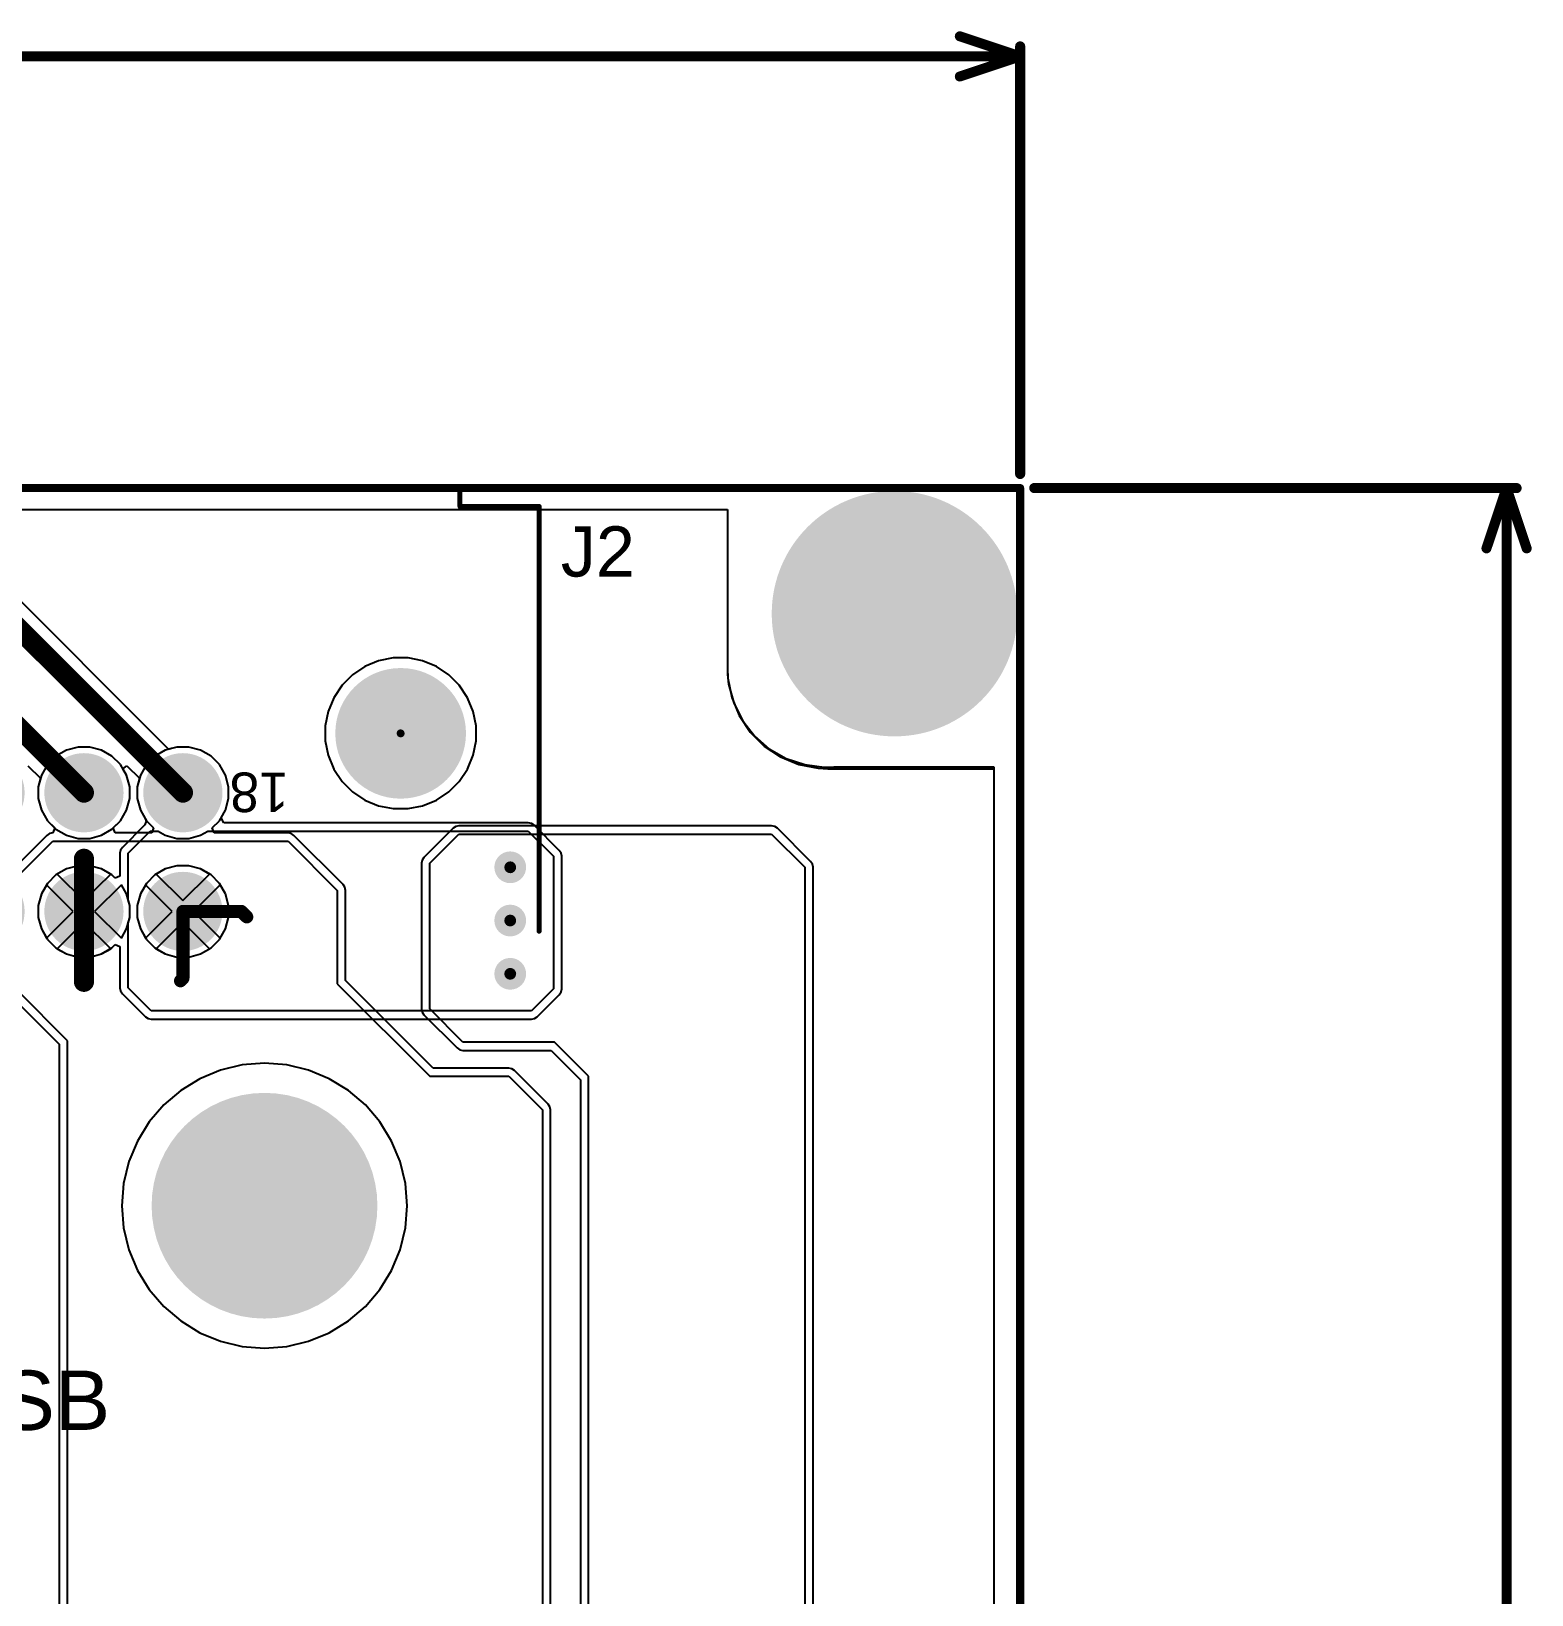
# Model space of a CAD drawing. Header units: millimetres. Extents: x 0 to 6.84, y 0 to 5.18.
# Drawn here: x 5.316 to 6.808, y 3.623 to 5.179 of the extents above; entities that cross this region are included whole.
import ezdxf

# ---------------------------------------------------------------- set-up
doc = ezdxf.new("R2010")
doc.units = ezdxf.units.MM
doc.header["$MEASUREMENT"] = 0
for name, color, linetype in [('BottomLayer', 5, 'Continuous'), ('BottomSolder', 6, 'Continuous'), ('Mechanical2', 216, 'Continuous'), ('MultiLayer', 9, 'Continuous'), ('PadHoleLayer', 156, 'Continuous'), ('TopLayer', 1, 'Continuous'), ('TopOverlay', 2, 'Continuous'), ('TopSolder', 216, 'Continuous'), ('ViaHoleLayer', 16, 'Continuous')]:
    doc.layers.add(name, color=color, linetype=linetype)
doc.styles.add('Arial', font='', dxfattribs={"height": 0.2})
doc.styles.get('Arial').set_extended_font_data('Arial')

# ---------------------------------------------------------------- blocks, each defined once
blk = doc.blocks.new('MX23A18NF1_68')
at = {"layer": 'BottomLayer'}
h = blk.add_hatch(color=5, dxfattribs=at)
edge = h.paths.add_edge_path()
edge.add_arc((-1.0039, 0.1772), 0.0354, 0, 360)
h = blk.add_hatch(color=5, dxfattribs=at)
edge = h.paths.add_edge_path()
edge.add_arc((-0.9055, 0.1772), 0.0354, 0, 360)
h = blk.add_hatch(color=5, dxfattribs=at)
edge = h.paths.add_edge_path()
edge.add_arc((-0.8071, 0.1772), 0.0354, 0, 360)
h = blk.add_hatch(color=5, dxfattribs=at)
edge = h.paths.add_edge_path()
edge.add_arc((-0.7087, 0.1772), 0.0354, 0, 360)
h = blk.add_hatch(color=5, dxfattribs=at)
edge = h.paths.add_edge_path()
edge.add_arc((-0.6102, 0.1772), 0.0354, 0, 360)
h = blk.add_hatch(color=5, dxfattribs=at)
edge = h.paths.add_edge_path()
edge.add_arc((-0.5118, 0.1772), 0.0354, 0, 360)
h = blk.add_hatch(color=5, dxfattribs=at)
edge = h.paths.add_edge_path()
edge.add_arc((-0.4134, 0.1772), 0.0354, 0, 360)
h = blk.add_hatch(color=5, dxfattribs=at)
edge = h.paths.add_edge_path()
edge.add_arc((-0.315, 0.1772), 0.0354, 0, 360)
blk.add_hatch(color=5, dxfattribs=at).paths.add_polyline_path([(-0.252, 0.2126), (-0.1811, 0.2126), (-0.1811, 0.1417), (-0.252, 0.1417)])
h = blk.add_hatch(color=5, dxfattribs=at)
edge = h.paths.add_edge_path()
edge.add_arc((-1.0039, 0.0591), 0.0354, 0, 360)
h = blk.add_hatch(color=5, dxfattribs=at)
edge = h.paths.add_edge_path()
edge.add_arc((-0.9055, 0.0591), 0.0354, 0, 360)
h = blk.add_hatch(color=5, dxfattribs=at)
edge = h.paths.add_edge_path()
edge.add_arc((-0.8071, 0.0591), 0.0354, 0, 360)
h = blk.add_hatch(color=5, dxfattribs=at)
edge = h.paths.add_edge_path()
edge.add_arc((-0.7087, 0.0591), 0.0354, 0, 360)
h = blk.add_hatch(color=5, dxfattribs=at)
edge = h.paths.add_edge_path()
edge.add_arc((-0.6102, 0.0591), 0.0354, 0, 360)
h = blk.add_hatch(color=5, dxfattribs=at)
edge = h.paths.add_edge_path()
edge.add_arc((-0.5118, 0.0591), 0.0354, 0, 360)
h = blk.add_hatch(color=5, dxfattribs=at)
edge = h.paths.add_edge_path()
edge.add_arc((-0.4134, 0.0591), 0.0354, 0, 360)
h = blk.add_hatch(color=5, dxfattribs=at)
edge = h.paths.add_edge_path()
edge.add_arc((-0.315, 0.0591), 0.0354, 0, 360)
h = blk.add_hatch(color=5, dxfattribs=at)
edge = h.paths.add_edge_path()
edge.add_arc((-0.2165, 0.0591), 0.0354, 0, 360)
at = {"layer": 'BottomSolder'}
h = blk.add_hatch(color=6, dxfattribs=at)
edge = h.paths.add_edge_path()
edge.add_arc((-1.0039, 0.1772), 0.0394, 0, 360)
h = blk.add_hatch(color=6, dxfattribs=at)
edge = h.paths.add_edge_path()
edge.add_arc((-0.9055, 0.1772), 0.0394, 0, 360)
h = blk.add_hatch(color=6, dxfattribs=at)
edge = h.paths.add_edge_path()
edge.add_arc((-0.8071, 0.1772), 0.0394, 0, 360)
h = blk.add_hatch(color=6, dxfattribs=at)
edge = h.paths.add_edge_path()
edge.add_arc((-0.7087, 0.1772), 0.0394, 0, 360)
h = blk.add_hatch(color=6, dxfattribs=at)
edge = h.paths.add_edge_path()
edge.add_arc((-0.6102, 0.1772), 0.0394, 0, 360)
h = blk.add_hatch(color=6, dxfattribs=at)
edge = h.paths.add_edge_path()
edge.add_arc((-0.5118, 0.1772), 0.0394, 0, 360)
h = blk.add_hatch(color=6, dxfattribs=at)
edge = h.paths.add_edge_path()
edge.add_arc((-0.4134, 0.1772), 0.0394, 0, 360)
h = blk.add_hatch(color=6, dxfattribs=at)
edge = h.paths.add_edge_path()
edge.add_arc((-0.315, 0.1772), 0.0394, 0, 360)
blk.add_hatch(color=6, dxfattribs=at).paths.add_polyline_path([(-0.256, 0.2166), (-0.1771, 0.2166), (-0.1771, 0.1377), (-0.256, 0.1377)])
h = blk.add_hatch(color=6, dxfattribs=at)
edge = h.paths.add_edge_path()
edge.add_arc((-1.0039, 0.0591), 0.0394, 0, 360)
h = blk.add_hatch(color=6, dxfattribs=at)
edge = h.paths.add_edge_path()
edge.add_arc((-0.9055, 0.0591), 0.0394, 0, 360)
h = blk.add_hatch(color=6, dxfattribs=at)
edge = h.paths.add_edge_path()
edge.add_arc((-0.8071, 0.0591), 0.0394, 0, 360)
h = blk.add_hatch(color=6, dxfattribs=at)
edge = h.paths.add_edge_path()
edge.add_arc((-0.7087, 0.0591), 0.0394, 0, 360)
h = blk.add_hatch(color=6, dxfattribs=at)
edge = h.paths.add_edge_path()
edge.add_arc((-0.6102, 0.0591), 0.0394, 0, 360)
h = blk.add_hatch(color=6, dxfattribs=at)
edge = h.paths.add_edge_path()
edge.add_arc((-0.5118, 0.0591), 0.0394, 0, 360)
h = blk.add_hatch(color=6, dxfattribs=at)
edge = h.paths.add_edge_path()
edge.add_arc((-0.4134, 0.0591), 0.0394, 0, 360)
h = blk.add_hatch(color=6, dxfattribs=at)
edge = h.paths.add_edge_path()
edge.add_arc((-0.315, 0.0591), 0.0394, 0, 360)
h = blk.add_hatch(color=6, dxfattribs=at)
edge = h.paths.add_edge_path()
edge.add_arc((-0.2165, 0.0591), 0.0394, 0, 360)
h = blk.add_hatch(color=6, dxfattribs=at)
edge = h.paths.add_edge_path()
edge.add_arc((-1.2205, 0), 0.004, 0, 360)
h = blk.add_hatch(color=6, dxfattribs=at)
edge = h.paths.add_edge_path()
edge.add_arc((0, 0), 0.004, 0, 360)
at = {"layer": 'MultiLayer'}
h = blk.add_hatch(color=9, dxfattribs=at)
edge = h.paths.add_edge_path()
edge.add_arc((-1.0039, 0.1772), 0.0354, 0, 360)
h = blk.add_hatch(color=9, dxfattribs=at)
edge = h.paths.add_edge_path()
edge.add_arc((-0.9055, 0.1772), 0.0354, 0, 360)
h = blk.add_hatch(color=9, dxfattribs=at)
edge = h.paths.add_edge_path()
edge.add_arc((-0.8071, 0.1772), 0.0354, 0, 360)
h = blk.add_hatch(color=9, dxfattribs=at)
edge = h.paths.add_edge_path()
edge.add_arc((-0.7087, 0.1772), 0.0354, 0, 360)
h = blk.add_hatch(color=9, dxfattribs=at)
edge = h.paths.add_edge_path()
edge.add_arc((-0.6102, 0.1772), 0.0354, 0, 360)
h = blk.add_hatch(color=9, dxfattribs=at)
edge = h.paths.add_edge_path()
edge.add_arc((-0.5118, 0.1772), 0.0354, 0, 360)
h = blk.add_hatch(color=9, dxfattribs=at)
edge = h.paths.add_edge_path()
edge.add_arc((-0.4134, 0.1772), 0.0354, 0, 360)
h = blk.add_hatch(color=9, dxfattribs=at)
edge = h.paths.add_edge_path()
edge.add_arc((-0.315, 0.1772), 0.0354, 0, 360)
blk.add_hatch(color=9, dxfattribs=at).paths.add_polyline_path([(-0.252, 0.2126), (-0.1811, 0.2126), (-0.1811, 0.1417), (-0.252, 0.1417)])
h = blk.add_hatch(color=9, dxfattribs=at)
edge = h.paths.add_edge_path()
edge.add_arc((-1.0039, 0.0591), 0.0354, 0, 360)
h = blk.add_hatch(color=9, dxfattribs=at)
edge = h.paths.add_edge_path()
edge.add_arc((-0.9055, 0.0591), 0.0354, 0, 360)
h = blk.add_hatch(color=9, dxfattribs=at)
edge = h.paths.add_edge_path()
edge.add_arc((-0.8071, 0.0591), 0.0354, 0, 360)
h = blk.add_hatch(color=9, dxfattribs=at)
edge = h.paths.add_edge_path()
edge.add_arc((-0.7087, 0.0591), 0.0354, 0, 360)
h = blk.add_hatch(color=9, dxfattribs=at)
edge = h.paths.add_edge_path()
edge.add_arc((-0.6102, 0.0591), 0.0354, 0, 360)
h = blk.add_hatch(color=9, dxfattribs=at)
edge = h.paths.add_edge_path()
edge.add_arc((-0.5118, 0.0591), 0.0354, 0, 360)
h = blk.add_hatch(color=9, dxfattribs=at)
edge = h.paths.add_edge_path()
edge.add_arc((-0.4134, 0.0591), 0.0354, 0, 360)
h = blk.add_hatch(color=9, dxfattribs=at)
edge = h.paths.add_edge_path()
edge.add_arc((-0.315, 0.0591), 0.0354, 0, 360)
h = blk.add_hatch(color=9, dxfattribs=at)
edge = h.paths.add_edge_path()
edge.add_arc((-0.2165, 0.0591), 0.0354, 0, 360)
at = {"layer": 'PadHoleLayer'}
h = blk.add_hatch(color=156, dxfattribs=at)
edge = h.paths.add_edge_path()
edge.add_arc((-1.0039, 0.1772), 0.0217, 0, 360)
h = blk.add_hatch(color=156, dxfattribs=at)
edge = h.paths.add_edge_path()
edge.add_arc((-0.9055, 0.1772), 0.0217, 0, 360)
h = blk.add_hatch(color=156, dxfattribs=at)
edge = h.paths.add_edge_path()
edge.add_arc((-0.8071, 0.1772), 0.0217, 0, 360)
h = blk.add_hatch(color=156, dxfattribs=at)
edge = h.paths.add_edge_path()
edge.add_arc((-0.7087, 0.1772), 0.0217, 0, 360)
h = blk.add_hatch(color=156, dxfattribs=at)
edge = h.paths.add_edge_path()
edge.add_arc((-0.6102, 0.1772), 0.0217, 0, 360)
h = blk.add_hatch(color=156, dxfattribs=at)
edge = h.paths.add_edge_path()
edge.add_arc((-0.5118, 0.1772), 0.0217, 0, 360)
h = blk.add_hatch(color=156, dxfattribs=at)
edge = h.paths.add_edge_path()
edge.add_arc((-0.4134, 0.1772), 0.0217, 0, 360)
h = blk.add_hatch(color=156, dxfattribs=at)
edge = h.paths.add_edge_path()
edge.add_arc((-0.315, 0.1772), 0.0217, 0, 360)
h = blk.add_hatch(color=156, dxfattribs=at)
edge = h.paths.add_edge_path()
edge.add_arc((-0.2165, 0.1772), 0.0217, 0, 360)
h = blk.add_hatch(color=156, dxfattribs=at)
edge = h.paths.add_edge_path()
edge.add_arc((-1.0039, 0.0591), 0.0217, 0, 360)
h = blk.add_hatch(color=156, dxfattribs=at)
edge = h.paths.add_edge_path()
edge.add_arc((-0.9055, 0.0591), 0.0217, 0, 360)
h = blk.add_hatch(color=156, dxfattribs=at)
edge = h.paths.add_edge_path()
edge.add_arc((-0.8071, 0.0591), 0.0217, 0, 360)
h = blk.add_hatch(color=156, dxfattribs=at)
edge = h.paths.add_edge_path()
edge.add_arc((-0.7087, 0.0591), 0.0217, 0, 360)
h = blk.add_hatch(color=156, dxfattribs=at)
edge = h.paths.add_edge_path()
edge.add_arc((-0.6102, 0.0591), 0.0217, 0, 360)
h = blk.add_hatch(color=156, dxfattribs=at)
edge = h.paths.add_edge_path()
edge.add_arc((-0.5118, 0.0591), 0.0217, 0, 360)
h = blk.add_hatch(color=156, dxfattribs=at)
edge = h.paths.add_edge_path()
edge.add_arc((-0.4134, 0.0591), 0.0217, 0, 360)
h = blk.add_hatch(color=156, dxfattribs=at)
edge = h.paths.add_edge_path()
edge.add_arc((-0.315, 0.0591), 0.0217, 0, 360)
h = blk.add_hatch(color=156, dxfattribs=at)
edge = h.paths.add_edge_path()
edge.add_arc((-0.2165, 0.0591), 0.0217, 0, 360)
h = blk.add_hatch(color=156, dxfattribs=at)
edge = h.paths.add_edge_path()
edge.add_arc((-1.2205, 0), 0.065, 0, 360)
h = blk.add_hatch(color=156, dxfattribs=at)
edge = h.paths.add_edge_path()
edge.add_arc((0, 0), 0.065, 0, 360)
at = {"layer": 'TopLayer'}
h = blk.add_hatch(color=1, dxfattribs=at)
edge = h.paths.add_edge_path()
edge.add_arc((-1.0039, 0.1772), 0.0354, 0, 360)
h = blk.add_hatch(color=1, dxfattribs=at)
edge = h.paths.add_edge_path()
edge.add_arc((-0.9055, 0.1772), 0.0354, 0, 360)
h = blk.add_hatch(color=1, dxfattribs=at)
edge = h.paths.add_edge_path()
edge.add_arc((-0.8071, 0.1772), 0.0354, 0, 360)
h = blk.add_hatch(color=1, dxfattribs=at)
edge = h.paths.add_edge_path()
edge.add_arc((-0.7087, 0.1772), 0.0354, 0, 360)
h = blk.add_hatch(color=1, dxfattribs=at)
edge = h.paths.add_edge_path()
edge.add_arc((-0.6102, 0.1772), 0.0354, 0, 360)
h = blk.add_hatch(color=1, dxfattribs=at)
edge = h.paths.add_edge_path()
edge.add_arc((-0.5118, 0.1772), 0.0354, 0, 360)
h = blk.add_hatch(color=1, dxfattribs=at)
edge = h.paths.add_edge_path()
edge.add_arc((-0.4134, 0.1772), 0.0354, 0, 360)
h = blk.add_hatch(color=1, dxfattribs=at)
edge = h.paths.add_edge_path()
edge.add_arc((-0.315, 0.1772), 0.0354, 0, 360)
blk.add_hatch(color=1, dxfattribs=at).paths.add_polyline_path([(-0.252, 0.2126), (-0.1811, 0.2126), (-0.1811, 0.1417), (-0.252, 0.1417)])
h = blk.add_hatch(color=1, dxfattribs=at)
edge = h.paths.add_edge_path()
edge.add_arc((-1.0039, 0.0591), 0.0354, 0, 360)
h = blk.add_hatch(color=1, dxfattribs=at)
edge = h.paths.add_edge_path()
edge.add_arc((-0.9055, 0.0591), 0.0354, 0, 360)
h = blk.add_hatch(color=1, dxfattribs=at)
edge = h.paths.add_edge_path()
edge.add_arc((-0.8071, 0.0591), 0.0354, 0, 360)
h = blk.add_hatch(color=1, dxfattribs=at)
edge = h.paths.add_edge_path()
edge.add_arc((-0.7087, 0.0591), 0.0354, 0, 360)
h = blk.add_hatch(color=1, dxfattribs=at)
edge = h.paths.add_edge_path()
edge.add_arc((-0.6102, 0.0591), 0.0354, 0, 360)
h = blk.add_hatch(color=1, dxfattribs=at)
edge = h.paths.add_edge_path()
edge.add_arc((-0.5118, 0.0591), 0.0354, 0, 360)
h = blk.add_hatch(color=1, dxfattribs=at)
edge = h.paths.add_edge_path()
edge.add_arc((-0.4134, 0.0591), 0.0354, 0, 360)
h = blk.add_hatch(color=1, dxfattribs=at)
edge = h.paths.add_edge_path()
edge.add_arc((-0.315, 0.0591), 0.0354, 0, 360)
h = blk.add_hatch(color=1, dxfattribs=at)
edge = h.paths.add_edge_path()
edge.add_arc((-0.2165, 0.0591), 0.0354, 0, 360)
at = {"layer": 'TopSolder'}
h = blk.add_hatch(color=216, dxfattribs=at)
edge = h.paths.add_edge_path()
edge.add_arc((-1.0039, 0.1772), 0.0394, 0, 360)
h = blk.add_hatch(color=216, dxfattribs=at)
edge = h.paths.add_edge_path()
edge.add_arc((-0.9055, 0.1772), 0.0394, 0, 360)
h = blk.add_hatch(color=216, dxfattribs=at)
edge = h.paths.add_edge_path()
edge.add_arc((-0.8071, 0.1772), 0.0394, 0, 360)
h = blk.add_hatch(color=216, dxfattribs=at)
edge = h.paths.add_edge_path()
edge.add_arc((-0.7087, 0.1772), 0.0394, 0, 360)
h = blk.add_hatch(color=216, dxfattribs=at)
edge = h.paths.add_edge_path()
edge.add_arc((-0.6102, 0.1772), 0.0394, 0, 360)
h = blk.add_hatch(color=216, dxfattribs=at)
edge = h.paths.add_edge_path()
edge.add_arc((-0.5118, 0.1772), 0.0394, 0, 360)
h = blk.add_hatch(color=216, dxfattribs=at)
edge = h.paths.add_edge_path()
edge.add_arc((-0.4134, 0.1772), 0.0394, 0, 360)
h = blk.add_hatch(color=216, dxfattribs=at)
edge = h.paths.add_edge_path()
edge.add_arc((-0.315, 0.1772), 0.0394, 0, 360)
blk.add_hatch(color=216, dxfattribs=at).paths.add_polyline_path([(-0.256, 0.2166), (-0.1771, 0.2166), (-0.1771, 0.1377), (-0.256, 0.1377)])
h = blk.add_hatch(color=216, dxfattribs=at)
edge = h.paths.add_edge_path()
edge.add_arc((-1.0039, 0.0591), 0.0394, 0, 360)
h = blk.add_hatch(color=216, dxfattribs=at)
edge = h.paths.add_edge_path()
edge.add_arc((-0.9055, 0.0591), 0.0394, 0, 360)
h = blk.add_hatch(color=216, dxfattribs=at)
edge = h.paths.add_edge_path()
edge.add_arc((-0.8071, 0.0591), 0.0394, 0, 360)
h = blk.add_hatch(color=216, dxfattribs=at)
edge = h.paths.add_edge_path()
edge.add_arc((-0.7087, 0.0591), 0.0394, 0, 360)
h = blk.add_hatch(color=216, dxfattribs=at)
edge = h.paths.add_edge_path()
edge.add_arc((-0.6102, 0.0591), 0.0394, 0, 360)
h = blk.add_hatch(color=216, dxfattribs=at)
edge = h.paths.add_edge_path()
edge.add_arc((-0.5118, 0.0591), 0.0394, 0, 360)
h = blk.add_hatch(color=216, dxfattribs=at)
edge = h.paths.add_edge_path()
edge.add_arc((-0.4134, 0.0591), 0.0394, 0, 360)
h = blk.add_hatch(color=216, dxfattribs=at)
edge = h.paths.add_edge_path()
edge.add_arc((-0.315, 0.0591), 0.0394, 0, 360)
h = blk.add_hatch(color=216, dxfattribs=at)
edge = h.paths.add_edge_path()
edge.add_arc((-0.2165, 0.0591), 0.0394, 0, 360)
h = blk.add_hatch(color=216, dxfattribs=at)
edge = h.paths.add_edge_path()
edge.add_arc((-1.2205, 0), 0.004, 0, 360)
h = blk.add_hatch(color=216, dxfattribs=at)
edge = h.paths.add_edge_path()
edge.add_arc((0, 0), 0.004, 0, 360)
at = {"layer": 'TopOverlay', "const_width": 0.005}
for points in [[(-1.3583, 0.1969), (-1.3583, -0.2257)], [(0.1378, 0.1969), (0.1378, -0.2257)], [(-0.407, -0.144), (-0.415, -0.152)], [(-0.415, -0.152), (-0.415, -0.223)], [(-0.368, -0.144), (-0.407, -0.144)], [(-1.2795, -0.2257), (-1.3583, -0.2257)], [(-1.2795, -0.2257), (-1.2795, -0.2442)], [(0.1378, -0.2257), (0.0591, -0.2257)], [(0.0591, -0.2257), (0.0591, -0.2442)], [(0.059, -0.2442), (-1.2795, -0.2442)]]:
    blk.add_lwpolyline(points, dxfattribs=at)
at = {"layer": 'TopOverlay', "const_width": 0.0025}
for points in [[(-1.3595, 0.1969, 1), (-1.357, 0.1969, 1)], [(0.1365, 0.1969, 1), (0.139, 0.1969, 1)], [(-0.4163, -0.152, 1), (-0.4138, -0.152, 1)], [(-0.4163, -0.152, 1), (-0.4138, -0.152, 1)], [(-0.4083, -0.144, 1), (-0.4057, -0.144, 1)], [(-0.4083, -0.144, 1), (-0.4057, -0.144, 1)], [(-0.3693, -0.144, 1), (-0.3668, -0.144, 1)], [(-1.3595, -0.2257, 1), (-1.357, -0.2257, 1)], [(-1.3595, -0.2257, 1), (-1.357, -0.2257, 1)], [(-1.2808, -0.2257, 1), (-1.2783, -0.2257, 1)], [(-1.2808, -0.2257, 1), (-1.2783, -0.2257, 1)], [(-0.4163, -0.223, 1), (-0.4138, -0.223, 1)], [(0.0578, -0.2257, 1), (0.0603, -0.2257, 1)], [(0.0578, -0.2257, 1), (0.0603, -0.2257, 1)], [(0.1365, -0.2257, 1), (0.139, -0.2257, 1)], [(0.1365, -0.2257, 1), (0.139, -0.2257, 1)], [(-1.2808, -0.2442, 1), (-1.2783, -0.2442, 1)], [(-1.2808, -0.2442, 1), (-1.2783, -0.2442, 1)], [(0.0578, -0.2442, 1), (0.0602, -0.2442, 1)], [(0.0578, -0.2442, 1), (0.0603, -0.2442, 1)]]:
    blk.add_lwpolyline(points, format="xyb", close=True, dxfattribs=at)
at = {"layer": 'TopOverlay'}
for s, height, p in [('1', 0.0394, (-0.164, 0.16)), ('18', 0.03937, (-1.109, 0.039))]:
    blk.add_text(s, height=height, dxfattribs=at).set_placement(p)
blk.add_text('PCB Edge', height=0.05004, rotation=180, dxfattribs=at).set_placement((0.0335, -0.1377))

msp = doc.modelspace()

# ---------------------------------------------------------------- hatches: boundary and pattern name
at = {"layer": 'BottomLayer'}
h = msp.add_hatch(color=5, dxfattribs=at)
edge = h.paths.add_edge_path()
edge.add_arc((6.1742, 4.5994), 0.1181, 0, 360)
h = msp.add_hatch(color=5, dxfattribs=at)
edge = h.paths.add_edge_path()
edge.add_arc((5.792, 4.347), 0.0118, 0, 360)
h = msp.add_hatch(color=5, dxfattribs=at)
edge = h.paths.add_edge_path()
edge.add_arc((5.792, 4.294), 0.0118, 0, 360)
h = msp.add_hatch(color=5, dxfattribs=at)
edge = h.paths.add_edge_path()
edge.add_arc((5.792, 4.241), 0.0118, 0, 360)
h = msp.add_hatch(color=5, dxfattribs=at)
edge = h.paths.add_edge_path()
edge.add_arc((5.5476, 4.0102), 0.1083, 0, 360)
at = {"layer": 'BottomSolder'}
h = msp.add_hatch(color=6, dxfattribs=at)
edge = h.paths.add_edge_path()
edge.add_arc((6.1742, 4.5994), 0.1221, 0, 360)
h = msp.add_hatch(color=6, dxfattribs=at)
edge = h.paths.add_edge_path()
edge.add_arc((5.792, 4.347), 0.0158, 0, 360)
h = msp.add_hatch(color=6, dxfattribs=at)
edge = h.paths.add_edge_path()
edge.add_arc((5.792, 4.294), 0.0158, 0, 360)
h = msp.add_hatch(color=6, dxfattribs=at)
edge = h.paths.add_edge_path()
edge.add_arc((5.792, 4.241), 0.0158, 0, 360)
h = msp.add_hatch(color=6, dxfattribs=at)
edge = h.paths.add_edge_path()
edge.add_arc((5.5476, 4.0102), 0.1123, 0, 360)
at = {"layer": 'MultiLayer'}
h = msp.add_hatch(color=9, dxfattribs=at)
edge = h.paths.add_edge_path()
edge.add_arc((6.1742, 4.5994), 0.1181, 0, 360)
h = msp.add_hatch(color=9, dxfattribs=at)
edge = h.paths.add_edge_path()
edge.add_arc((5.5476, 4.0102), 0.1083, 0, 360)
at = {"layer": 'PadHoleLayer'}
h = msp.add_hatch(color=156, dxfattribs=at)
edge = h.paths.add_edge_path()
edge.add_arc((6.1742, 4.5994), 0.0787, 0, 360)
h = msp.add_hatch(color=156, dxfattribs=at)
edge = h.paths.add_edge_path()
edge.add_arc((5.5476, 4.0102), 0.0689, 0, 360)
at = {"layer": 'TopLayer'}
h = msp.add_hatch(color=1, dxfattribs=at)
edge = h.paths.add_edge_path()
edge.add_arc((6.1742, 4.5994), 0.1181, 0, 360)
h = msp.add_hatch(color=1, dxfattribs=at)
edge = h.paths.add_edge_path()
edge.add_arc((5.792, 4.347), 0.0118, 0, 360)
h = msp.add_hatch(color=1, dxfattribs=at)
edge = h.paths.add_edge_path()
edge.add_arc((5.792, 4.294), 0.0118, 0, 360)
h = msp.add_hatch(color=1, dxfattribs=at)
edge = h.paths.add_edge_path()
edge.add_arc((5.792, 4.241), 0.0118, 0, 360)
h = msp.add_hatch(color=1, dxfattribs=at)
edge = h.paths.add_edge_path()
edge.add_arc((5.5476, 4.0102), 0.1083, 0, 360)
at = {"layer": 'TopSolder'}
h = msp.add_hatch(color=216, dxfattribs=at)
edge = h.paths.add_edge_path()
edge.add_arc((6.1742, 4.5994), 0.1221, 0, 360)
h = msp.add_hatch(color=216, dxfattribs=at)
edge = h.paths.add_edge_path()
edge.add_arc((5.792, 4.347), 0.0158, 0, 360)
h = msp.add_hatch(color=216, dxfattribs=at)
edge = h.paths.add_edge_path()
edge.add_arc((5.792, 4.294), 0.0158, 0, 360)
h = msp.add_hatch(color=216, dxfattribs=at)
edge = h.paths.add_edge_path()
edge.add_arc((5.792, 4.241), 0.0158, 0, 360)
h = msp.add_hatch(color=216, dxfattribs=at)
edge = h.paths.add_edge_path()
edge.add_arc((5.5476, 4.0102), 0.1123, 0, 360)
at = {"layer": 'ViaHoleLayer'}
h = msp.add_hatch(color=16, dxfattribs=at)
edge = h.paths.add_edge_path()
edge.add_arc((5.792, 4.347), 0.00591, 0, 360)
h = msp.add_hatch(color=16, dxfattribs=at)
edge = h.paths.add_edge_path()
edge.add_arc((5.792, 4.294), 0.00591, 0, 360)
h = msp.add_hatch(color=16, dxfattribs=at)
edge = h.paths.add_edge_path()
edge.add_arc((5.792, 4.241), 0.00591, 0, 360)

# ---------------------------------------------------------------- linework, layer by layer
at = {"layer": 'BottomLayer'}
for p, q in [((2.405, 4.703), (6.008, 4.703)), ((6.008, 4.703), (6.008, 4.539)), ((5.6475, 4.5467), (5.6352, 4.5385)), ((5.6611, 4.5524), (5.6475, 4.5467)), ((5.6756, 4.5553), (5.6611, 4.5524)), ((5.6904, 4.5553), (5.6756, 4.5553)), ((5.7049, 4.5524), (5.6904, 4.5553)), ((5.7185, 4.5467), (5.7049, 4.5524)), ((5.7308, 4.5385), (5.7185, 4.5467)), ((5.6248, 4.5281), (5.6166, 4.5158)), ((5.6352, 4.5385), (5.6248, 4.5281)), ((5.7412, 4.5281), (5.7308, 4.5385)), ((5.7494, 4.5158), (5.7412, 4.5281)), ((6.008, 4.539), (6.0092, 4.5293)), ((6.0092, 4.5293), (6.0143, 4.5106)), ((5.6166, 4.5158), (5.6109, 4.5022)), ((5.7551, 4.5022), (5.7494, 4.5158)), ((5.6109, 4.5022), (5.608, 4.4877)), ((5.758, 4.4877), (5.7551, 4.5022)), ((6.0143, 4.5106), (6.023, 4.4932)), ((5.608, 4.4877), (5.608, 4.4729)), ((5.758, 4.4729), (5.758, 4.4877)), ((6.023, 4.4932), (6.0349, 4.4778)), ((5.3621, 4.4667), (5.3505, 4.4636)), ((5.374, 4.4667), (5.3621, 4.4667)), ((5.3856, 4.4636), (5.374, 4.4667)), ((5.4605, 4.4667), (5.4489, 4.4636)), ((5.4724, 4.4667), (5.4605, 4.4667)), ((5.484, 4.4636), (5.4724, 4.4667)), ((5.608, 4.4729), (5.6109, 4.4585)), ((5.7551, 4.4585), (5.758, 4.4729)), ((6.0349, 4.4778), (6.0496, 4.465)), ((5.3401, 4.4576), (5.3317, 4.4492)), ((5.3505, 4.4636), (5.3401, 4.4576)), ((5.3959, 4.4576), (5.3856, 4.4636)), ((5.4044, 4.4492), (5.3959, 4.4576)), ((5.4386, 4.4576), (5.4301, 4.4492)), ((5.4489, 4.4636), (5.4386, 4.4576)), ((5.4944, 4.4576), (5.484, 4.4636)), ((5.5028, 4.4492), (5.4944, 4.4576)), ((5.6109, 4.4585), (5.6166, 4.4448)), ((5.7494, 4.4448), (5.7551, 4.4585)), ((6.0496, 4.465), (6.0665, 4.4554)), ((6.0665, 4.4554), (6.085, 4.4492)), ((5.3257, 4.4388), (5.3226, 4.4272)), ((5.3317, 4.4492), (5.3257, 4.4388)), ((5.4104, 4.4388), (5.4044, 4.4492)), ((5.4135, 4.4272), (5.4104, 4.4388)), ((5.4241, 4.4388), (5.421, 4.4272)), ((5.4301, 4.4492), (5.4241, 4.4388)), ((5.5088, 4.4388), (5.5028, 4.4492)), ((5.5119, 4.4272), (5.5088, 4.4388)), ((5.6166, 4.4448), (5.6248, 4.4325)), ((5.7412, 4.4325), (5.7494, 4.4448)), ((6.085, 4.4492), (6.1043, 4.4468)), ((6.1043, 4.4468), (6.114, 4.447)), ((6.114, 4.447), (6.273, 4.447)), ((6.273, 4.447), (6.273, 0.2145)), ((5.3226, 4.4272), (5.3226, 4.4153)), ((5.4135, 4.4153), (5.4135, 4.4272)), ((5.421, 4.4272), (5.421, 4.4153)), ((5.5119, 4.4153), (5.5119, 4.4272)), ((5.6248, 4.4325), (5.6352, 4.4221)), ((5.6352, 4.4221), (5.6475, 4.4139)), ((5.7185, 4.4139), (5.7308, 4.4221)), ((5.7308, 4.4221), (5.7412, 4.4325)), ((5.3226, 4.4153), (5.3257, 4.4037)), ((5.3257, 4.4037), (5.3317, 4.3934)), ((5.4044, 4.3934), (5.4104, 4.4037)), ((5.4104, 4.4037), (5.4135, 4.4153)), ((5.421, 4.4153), (5.4241, 4.4037)), ((5.4241, 4.4037), (5.4301, 4.3934)), ((5.5028, 4.3934), (5.5088, 4.4037)), ((5.5088, 4.4037), (5.5119, 4.4153)), ((5.6475, 4.4139), (5.6611, 4.4082)), ((5.6611, 4.4082), (5.6756, 4.4054)), ((5.6756, 4.4054), (5.6904, 4.4054)), ((5.6904, 4.4054), (5.7049, 4.4082)), ((5.7049, 4.4082), (5.7185, 4.4139)), ((5.3317, 4.3934), (5.3389, 4.3862)), ((5.3972, 4.3862), (5.4044, 4.3934)), ((5.4301, 4.3934), (5.4373, 4.3862)), ((5.4956, 4.3862), (5.5028, 4.3934)), ((5.741, 4.3882), (5.7379, 4.3875)), ((6.052, 4.3882), (5.741, 4.3882)), ((5.741, 4.3882), (5.741, 4.3882)), ((6.0551, 4.3875), (6.052, 4.3882)), ((6.052, 4.3882), (6.052, 4.3882)), ((5.3312, 4.3788), (5.2963, 4.3439)), ((5.3021, 4.3381), (5.337, 4.373)), ((5.3339, 4.3805), (5.3312, 4.3788)), ((5.3312, 4.3788), (5.3312, 4.3788)), ((5.337, 4.3812), (5.3339, 4.3805)), ((5.3371, 4.3812), (5.337, 4.3812)), ((5.337, 4.373), (5.571, 4.373)), ((5.3389, 4.3862), (5.3371, 4.3812)), ((5.399, 4.3812), (5.3972, 4.3862)), ((5.4355, 4.3812), (5.399, 4.3812)), ((5.4373, 4.3862), (5.4355, 4.3812)), ((5.4974, 4.3812), (5.4956, 4.3862)), ((5.571, 4.3812), (5.4974, 4.3812)), ((5.5741, 4.3805), (5.571, 4.3812)), ((5.571, 4.3812), (5.571, 4.3812)), ((5.571, 4.373), (5.62, 4.324)), ((5.5768, 4.3788), (5.5741, 4.3805)), ((5.6258, 4.3298), (5.5768, 4.3788)), ((5.7352, 4.3858), (5.7062, 4.3568)), ((5.712, 4.351), (5.741, 4.38)), ((5.7379, 4.3875), (5.7352, 4.3858)), ((5.7352, 4.3858), (5.7352, 4.3858)), ((5.741, 4.38), (6.052, 4.38)), ((6.052, 4.38), (6.085, 4.347)), ((6.0578, 4.3858), (6.0551, 4.3875)), ((6.0908, 4.3528), (6.0578, 4.3858)), ((5.7062, 4.3568), (5.7045, 4.3541)), ((5.3505, 4.3455), (5.3415, 4.3403)), ((5.3621, 4.3486), (5.3505, 4.3455)), ((5.374, 4.3486), (5.3621, 4.3486)), ((5.3856, 4.3455), (5.374, 4.3486)), ((5.3946, 4.3403), (5.3856, 4.3455)), ((5.4489, 4.3455), (5.4386, 4.3395)), ((5.4605, 4.3486), (5.4489, 4.3455)), ((5.4724, 4.3486), (5.4605, 4.3486)), ((5.484, 4.3455), (5.4724, 4.3486)), ((5.4944, 4.3395), (5.484, 4.3455)), ((5.7045, 4.3541), (5.7038, 4.351)), ((5.7038, 4.351), (5.7038, 4.351)), ((5.7038, 4.351), (5.7038, 4.206)), ((5.712, 4.206), (5.712, 4.351)), ((6.085, 4.347), (6.085, 1.565)), ((6.0925, 4.3501), (6.0908, 4.3528)), ((6.0932, 4.347), (6.0925, 4.3501)), ((6.0932, 1.565), (6.0932, 4.347)), ((6.0932, 4.347), (6.0932, 4.347)), ((5.3309, 4.3297), (5.3257, 4.3207)), ((5.3574, 4.3031), (5.3309, 4.3297)), ((5.3415, 4.3403), (5.368, 4.3138)), ((5.368, 4.3138), (5.3946, 4.3403)), ((5.4052, 4.3297), (5.3786, 4.3031)), ((5.4104, 4.3207), (5.4052, 4.3297)), ((5.4301, 4.331), (5.4241, 4.3207)), ((5.4386, 4.3395), (5.4301, 4.331)), ((5.5028, 4.331), (5.4944, 4.3395)), ((5.5088, 4.3207), (5.5028, 4.331)), ((5.6275, 4.3271), (5.6258, 4.3298)), ((5.6258, 4.3298), (5.6258, 4.3298)), ((5.6282, 4.324), (5.6275, 4.3271)), ((5.3257, 4.3207), (5.3226, 4.3091)), ((5.4135, 4.3091), (5.4104, 4.3207)), ((5.4241, 4.3207), (5.421, 4.3091)), ((5.5119, 4.3091), (5.5088, 4.3207)), ((5.62, 4.324), (5.62, 4.231)), ((5.6282, 4.2344), (5.6282, 4.324)), ((5.6282, 4.324), (5.6282, 4.324)), ((5.3226, 4.3091), (5.3226, 4.2972)), ((5.3226, 4.2972), (5.3257, 4.2856)), ((5.3309, 4.2766), (5.3574, 4.3031)), ((5.3786, 4.3031), (5.4052, 4.2766)), ((5.4104, 4.2856), (5.4135, 4.2972)), ((5.4135, 4.2972), (5.4135, 4.3091)), ((5.421, 4.3091), (5.421, 4.2972)), ((5.421, 4.2972), (5.4241, 4.2856)), ((5.5088, 4.2856), (5.5119, 4.2972)), ((5.5119, 4.2972), (5.5119, 4.3091)), ((5.3257, 4.2856), (5.3309, 4.2766)), ((5.368, 4.2925), (5.3415, 4.266)), ((5.3946, 4.266), (5.368, 4.2925)), ((5.4052, 4.2766), (5.4104, 4.2856)), ((5.4241, 4.2856), (5.4301, 4.2753)), ((5.5028, 4.2753), (5.5088, 4.2856)), ((5.3415, 4.266), (5.3505, 4.2608)), ((5.3856, 4.2608), (5.3946, 4.266)), ((5.4301, 4.2753), (5.4386, 4.2668)), ((5.4386, 4.2668), (5.4489, 4.2608)), ((5.484, 4.2608), (5.4944, 4.2668)), ((5.4944, 4.2668), (5.5028, 4.2753)), ((5.3505, 4.2608), (5.3621, 4.2577)), ((5.3621, 4.2577), (5.374, 4.2577)), ((5.374, 4.2577), (5.3856, 4.2608)), ((5.4489, 4.2608), (5.4605, 4.2577)), ((5.4605, 4.2577), (5.4724, 4.2577)), ((5.4724, 4.2577), (5.484, 4.2608)), ((5.7154, 4.1472), (5.6282, 4.2344)), ((5.2963, 4.2181), (5.3435, 4.171)), ((5.3516, 4.1744), (5.3021, 4.2239)), ((5.62, 4.231), (5.712, 4.139)), ((5.7038, 4.206), (5.7045, 4.2029)), ((5.7045, 4.2029), (5.7062, 4.2002)), ((5.745, 4.173), (5.712, 4.206)), ((5.7062, 4.2002), (5.7062, 4.2002)), ((5.7062, 4.2002), (5.7392, 4.1672)), ((5.3435, 4.171), (5.3435, 1.6364)), ((5.3516, 1.6364), (5.3516, 4.1744)), ((5.836, 4.173), (5.745, 4.173)), ((5.87, 4.139), (5.836, 4.173)), ((5.7392, 4.1672), (5.7419, 4.1655)), ((5.7419, 4.1655), (5.745, 4.1648)), ((5.745, 4.1648), (5.745, 4.1648)), ((5.745, 4.1648), (5.8326, 4.1648)), ((5.8326, 4.1648), (5.8618, 4.1356)), ((5.5038, 4.1452), (5.4832, 4.1366)), ((5.5254, 4.1504), (5.5038, 4.1452)), ((5.5476, 4.1521), (5.5254, 4.1504)), ((5.5698, 4.1504), (5.5476, 4.1521)), ((5.5915, 4.1452), (5.5698, 4.1504)), ((5.612, 4.1366), (5.5915, 4.1452)), ((5.712, 4.139), (5.7905, 4.139)), ((5.7905, 4.1472), (5.7154, 4.1472)), ((5.7936, 4.1465), (5.7905, 4.1472)), ((5.7905, 4.1472), (5.7905, 4.1472)), ((5.7905, 4.139), (5.824, 4.1055)), ((5.7963, 4.1448), (5.7936, 4.1465)), ((5.8298, 4.1113), (5.7963, 4.1448)), ((5.87, 1.624), (5.87, 4.139)), ((5.4643, 4.125), (5.4473, 4.1106)), ((5.4832, 4.1366), (5.4643, 4.125)), ((5.631, 4.125), (5.612, 4.1366)), ((5.6479, 4.1106), (5.631, 4.125)), ((5.8618, 4.1356), (5.8618, 1.6274)), ((5.4473, 4.1106), (5.4329, 4.0936)), ((5.6624, 4.0936), (5.6479, 4.1106)), ((5.8315, 4.1086), (5.8298, 4.1113)), ((5.8322, 4.1055), (5.8315, 4.1086)), ((5.4329, 4.0936), (5.4212, 4.0746)), ((5.674, 4.0746), (5.6624, 4.0936)), ((5.824, 4.1055), (5.824, 1.68)), ((5.8322, 1.68), (5.8322, 4.1055)), ((5.8322, 4.1055), (5.8322, 4.1055)), ((5.4212, 4.0746), (5.4127, 4.0541)), ((5.6826, 4.0541), (5.674, 4.0746)), ((5.4127, 4.0541), (5.4075, 4.0324)), ((5.6877, 4.0324), (5.6826, 4.0541)), ((5.4075, 4.0324), (5.4058, 4.0102)), ((5.6895, 4.0102), (5.6877, 4.0324)), ((5.4058, 4.0102), (5.4075, 3.9881)), ((5.6877, 3.9881), (5.6895, 4.0102)), ((5.4075, 3.9881), (5.4127, 3.9664)), ((5.6826, 3.9664), (5.6877, 3.9881)), ((5.4127, 3.9664), (5.4212, 3.9458)), ((5.674, 3.9458), (5.6826, 3.9664)), ((5.4212, 3.9458), (5.4329, 3.9269)), ((5.6624, 3.9269), (5.674, 3.9458)), ((5.4329, 3.9269), (5.4473, 3.9099)), ((5.6479, 3.9099), (5.6624, 3.9269)), ((5.4473, 3.9099), (5.4643, 3.8955)), ((5.631, 3.8955), (5.6479, 3.9099)), ((5.4643, 3.8955), (5.4832, 3.8838)), ((5.612, 3.8838), (5.631, 3.8955)), ((5.4832, 3.8838), (5.5038, 3.8753)), ((5.5038, 3.8753), (5.5254, 3.8701)), ((5.5698, 3.8701), (5.5915, 3.8753)), ((5.5915, 3.8753), (5.612, 3.8838)), ((5.5254, 3.8701), (5.5476, 3.8684)), ((5.5476, 3.8684), (5.5698, 3.8701))]:
    msp.add_line(p, q, dxfattribs=at)
at = {"layer": 'BottomLayer', "const_width": 0.02}
for points in [[(5.368, 4.3031), (5.368, 4.3555)], [(5.368, 4.233), (5.368, 4.3031)], [(5.368, 4.233), (5.368, 4.233)]]:
    msp.add_lwpolyline(points, dxfattribs=at)
at = {"layer": 'BottomLayer', "const_width": 0.01}
for points in [[(5.363, 4.3555, 1), (5.373, 4.3555, 1)], [(5.363, 4.3031, 1), (5.373, 4.3031, 1)], [(5.363, 4.3031, 1), (5.373, 4.3031, 1)], [(5.363, 4.233, 1), (5.373, 4.233, 1)], [(5.363, 4.233, 1), (5.373, 4.233, 1)], [(5.363, 4.233, 1), (5.373, 4.233, 1)]]:
    msp.add_lwpolyline(points, format="xyb", close=True, dxfattribs=at)
at = {"layer": 'Mechanical2'}
for points, const_width in [([(6.2392, 5.174), (6.2992, 5.154)], 0.01), ([(6.2992, 4.7384), (6.2992, 5.164)], 0.01), ([(3.4445, 5.154), (6.2992, 5.154)], 0.01), ([(6.2392, 5.134), (6.2992, 5.154)], 0.01), ([(2.3819, 4.7244), (6.2992, 4.7244)], 0.008), ([(6.2992, 0), (6.2992, 4.7244)], 0.008), ([(6.3132, 4.7244), (6.793, 4.7244)], 0.01), ([(6.763, 4.6644), (6.783, 4.7244)], 0.01), ([(6.783, 4.7244), (6.803, 4.6644)], 0.01), ([(6.783, 2.6571), (6.783, 4.7244)], 0.01)]:
    msp.add_lwpolyline(points, dxfattribs=dict(at, const_width=const_width))
for points, const_width in [([(6.2367, 5.174, 1), (6.2417, 5.174, 1)], 0.005), ([(6.2967, 5.164, 1), (6.3017, 5.164, 1)], 0.005), ([(6.2967, 5.154, 1), (6.3017, 5.154, 1)], 0.005), ([(6.2967, 5.154, 1), (6.3017, 5.154, 1)], 0.005), ([(6.2967, 5.154, 1), (6.3017, 5.154, 1)], 0.005), ([(6.2367, 5.134, 1), (6.2417, 5.134, 1)], 0.005), ([(6.2967, 4.7384, 1), (6.3017, 4.7384, 1)], 0.005), ([(6.2972, 4.7244, 1), (6.3012, 4.7244, 1)], 0.004), ([(6.2972, 4.7244, 1), (6.3012, 4.7244, 1)], 0.004), ([(6.3107, 4.7244, 1), (6.3157, 4.7244, 1)], 0.005), ([(6.7805, 4.7244, 1), (6.7855, 4.7244, 1)], 0.005), ([(6.7805, 4.7244, 1), (6.7855, 4.7244, 1)], 0.005), ([(6.7805, 4.7244, 1), (6.7855, 4.7244, 1)], 0.005), ([(6.7905, 4.7244, 1), (6.7955, 4.7244, 1)], 0.005), ([(6.7605, 4.6644, 1), (6.7655, 4.6644, 1)], 0.005), ([(6.8005, 4.6644, 1), (6.8055, 4.6644, 1)], 0.005)]:
    msp.add_lwpolyline(points, format="xyb", close=True, dxfattribs=dict(at, const_width=const_width))
at = {"layer": 'TopLayer'}
for p, q in [((5.2201, 4.703), (6.008, 4.703)), ((6.008, 4.703), (6.008, 4.545)), ((5.4521, 4.4645), (5.2182, 4.6984)), ((5.6475, 4.5467), (5.6352, 4.5385)), ((5.6611, 4.5524), (5.6475, 4.5467)), ((5.6756, 4.5553), (5.6611, 4.5524)), ((5.6904, 4.5553), (5.6756, 4.5553)), ((5.7049, 4.5524), (5.6904, 4.5553)), ((5.7185, 4.5467), (5.7049, 4.5524)), ((5.7308, 4.5385), (5.7185, 4.5467)), ((6.008, 4.545), (6.0085, 4.5352)), ((5.6248, 4.5281), (5.6166, 4.5158)), ((5.6352, 4.5385), (5.6248, 4.5281)), ((5.7412, 4.5281), (5.7308, 4.5385)), ((5.7494, 4.5158), (5.7412, 4.5281)), ((6.0085, 4.5352), (6.0123, 4.516)), ((5.6166, 4.5158), (5.6109, 4.5022)), ((5.7551, 4.5022), (5.7494, 4.5158)), ((6.0123, 4.516), (6.0198, 4.4979)), ((5.6109, 4.5022), (5.608, 4.4877)), ((5.758, 4.4877), (5.7551, 4.5022)), ((6.0198, 4.4979), (6.0307, 4.4816)), ((5.608, 4.4877), (5.608, 4.4729)), ((5.758, 4.4729), (5.758, 4.4877)), ((6.0307, 4.4816), (6.0446, 4.4677)), ((5.4605, 4.4667), (5.4521, 4.4645)), ((5.4724, 4.4667), (5.4605, 4.4667)), ((5.484, 4.4636), (5.4724, 4.4667)), ((5.608, 4.4729), (5.6109, 4.4585)), ((5.7551, 4.4585), (5.758, 4.4729)), ((6.0446, 4.4677), (6.0609, 4.4568)), ((5.4944, 4.4576), (5.484, 4.4636)), ((5.5028, 4.4492), (5.4944, 4.4576)), ((5.6109, 4.4585), (5.6166, 4.4448)), ((5.7494, 4.4448), (5.7551, 4.4585)), ((6.0609, 4.4568), (6.079, 4.4493)), ((5.3123, 4.4481), (5.3248, 4.4356)), ((5.3248, 4.4356), (5.3226, 4.4272)), ((5.4068, 4.445), (5.4108, 4.4481)), ((5.4104, 4.4388), (5.4068, 4.445)), ((5.4135, 4.4272), (5.4104, 4.4388)), ((5.4108, 4.4481), (5.4233, 4.4356)), ((5.4233, 4.4356), (5.421, 4.4272)), ((5.5088, 4.4388), (5.5028, 4.4492)), ((5.5119, 4.4272), (5.5088, 4.4388)), ((5.6166, 4.4448), (5.6248, 4.4325)), ((5.7412, 4.4325), (5.7494, 4.4448)), ((6.079, 4.4493), (6.0982, 4.4455)), ((6.0982, 4.4455), (6.108, 4.445)), ((6.108, 4.445), (6.273, 4.445)), ((6.273, 4.445), (6.273, 0.301)), ((5.3226, 4.4272), (5.3226, 4.4153)), ((5.4135, 4.4153), (5.4135, 4.4272)), ((5.421, 4.4272), (5.421, 4.4153)), ((5.5119, 4.4153), (5.5119, 4.4272)), ((5.6248, 4.4325), (5.6352, 4.4221)), ((5.6352, 4.4221), (5.6475, 4.4139)), ((5.7185, 4.4139), (5.7308, 4.4221)), ((5.7308, 4.4221), (5.7412, 4.4325)), ((5.3226, 4.4153), (5.3257, 4.4037)), ((5.3257, 4.4037), (5.3317, 4.3934)), ((5.4044, 4.3934), (5.4104, 4.4037)), ((5.4104, 4.4037), (5.4135, 4.4153)), ((5.421, 4.4153), (5.4241, 4.4037)), ((5.4241, 4.4037), (5.4292, 4.395)), ((5.5044, 4.3962), (5.5088, 4.4037)), ((5.5088, 4.4037), (5.5119, 4.4153)), ((5.6475, 4.4139), (5.6611, 4.4082)), ((5.6611, 4.4082), (5.6756, 4.4054)), ((5.6756, 4.4054), (5.6904, 4.4054)), ((5.6904, 4.4054), (5.7049, 4.4082)), ((5.7049, 4.4082), (5.7185, 4.4139)), ((5.3317, 4.3934), (5.3401, 4.3849)), ((5.3959, 4.3849), (5.4044, 4.3934)), ((5.4279, 4.3885), (5.4062, 4.3668)), ((5.4284, 4.3892), (5.4279, 4.3885)), ((5.4299, 4.393), (5.4284, 4.3892)), ((5.4292, 4.395), (5.4299, 4.393)), ((5.5073, 4.3912), (5.5044, 4.3962)), ((5.792, 4.3912), (5.5073, 4.3912)), ((5.81, 4.3912), (5.792, 4.3912)), ((5.8131, 4.3905), (5.81, 4.3912)), ((5.81, 4.3912), (5.81, 4.3912)), ((5.8158, 4.3888), (5.8131, 4.3905)), ((5.8408, 4.3638), (5.8158, 4.3888)), ((5.8158, 4.3888), (5.8158, 4.3888)), ((5.3401, 4.3849), (5.3505, 4.3789)), ((5.3505, 4.3789), (5.3621, 4.3758)), ((5.3621, 4.3758), (5.374, 4.3758)), ((5.374, 4.3758), (5.3856, 4.3789)), ((5.3856, 4.3789), (5.3959, 4.3849)), ((5.412, 4.361), (5.434, 4.383)), ((5.434, 4.383), (5.4419, 4.383)), ((5.4419, 4.383), (5.4489, 4.3789)), ((5.4489, 4.3789), (5.4605, 4.3758)), ((5.4605, 4.3758), (5.4724, 4.3758)), ((5.4724, 4.3758), (5.484, 4.3789)), ((5.484, 4.3789), (5.4911, 4.383)), ((5.4911, 4.383), (5.792, 4.383)), ((5.792, 4.383), (5.81, 4.383)), ((5.81, 4.383), (5.835, 4.358)), ((5.4045, 4.3641), (5.4038, 4.361)), ((5.4038, 4.361), (5.4038, 4.361)), ((5.4038, 4.361), (5.4038, 4.3381)), ((5.4062, 4.3668), (5.4045, 4.3641)), ((5.412, 4.3146), (5.412, 4.361)), ((5.835, 4.358), (5.835, 4.226)), ((5.8425, 4.3611), (5.8408, 4.3638)), ((5.8408, 4.3638), (5.8408, 4.3638)), ((5.8432, 4.358), (5.8425, 4.3611)), ((5.8432, 4.226), (5.8432, 4.358)), ((5.8432, 4.358), (5.8432, 4.358)), ((5.3505, 4.3455), (5.3401, 4.3395)), ((5.3621, 4.3486), (5.3505, 4.3455)), ((5.374, 4.3486), (5.3621, 4.3486)), ((5.3856, 4.3455), (5.374, 4.3486)), ((5.3959, 4.3395), (5.3856, 4.3455)), ((5.4489, 4.3455), (5.4399, 4.3403)), ((5.4605, 4.3486), (5.4489, 4.3455)), ((5.4724, 4.3486), (5.4605, 4.3486)), ((5.484, 4.3455), (5.4724, 4.3486)), ((5.493, 4.3403), (5.484, 4.3455)), ((5.3317, 4.331), (5.3257, 4.3207)), ((5.3401, 4.3395), (5.3317, 4.331)), ((5.3992, 4.3362), (5.3959, 4.3395)), ((5.4038, 4.3381), (5.3992, 4.3362)), ((5.4293, 4.3297), (5.4241, 4.3207)), ((5.4559, 4.3031), (5.4293, 4.3297)), ((5.4399, 4.3403), (5.4665, 4.3138)), ((5.4665, 4.3138), (5.493, 4.3403)), ((5.5036, 4.3297), (5.4771, 4.3031)), ((5.5088, 4.3207), (5.5036, 4.3297)), ((5.3257, 4.3207), (5.3226, 4.3091)), ((5.4135, 4.3091), (5.412, 4.3146)), ((5.4241, 4.3207), (5.421, 4.3091)), ((5.5119, 4.3091), (5.5088, 4.3207)), ((5.3226, 4.3091), (5.3226, 4.2972)), ((5.3226, 4.2972), (5.3257, 4.2856)), ((5.412, 4.2917), (5.4135, 4.2972)), ((5.4135, 4.2972), (5.4135, 4.3091)), ((5.421, 4.3091), (5.421, 4.2972)), ((5.421, 4.2972), (5.4241, 4.2856)), ((5.4293, 4.2766), (5.4559, 4.3031)), ((5.4771, 4.3031), (5.5036, 4.2766)), ((5.5088, 4.2856), (5.5119, 4.2972)), ((5.5119, 4.2972), (5.5119, 4.3091)), ((5.3257, 4.2856), (5.3317, 4.2753)), ((5.412, 4.227), (5.412, 4.2917)), ((5.4241, 4.2856), (5.4293, 4.2766)), ((5.4665, 4.2925), (5.4399, 4.266)), ((5.493, 4.266), (5.4665, 4.2925)), ((5.5036, 4.2766), (5.5088, 4.2856)), ((5.3317, 4.2753), (5.3401, 4.2668)), ((5.3401, 4.2668), (5.3505, 4.2608)), ((5.3856, 4.2608), (5.3959, 4.2668)), ((5.3959, 4.2668), (5.3992, 4.2701)), ((5.3992, 4.2701), (5.4038, 4.2682)), ((5.4038, 4.2682), (5.4038, 4.227)), ((5.4399, 4.266), (5.4489, 4.2608)), ((5.484, 4.2608), (5.493, 4.266)), ((5.3505, 4.2608), (5.3621, 4.2577)), ((5.3621, 4.2577), (5.374, 4.2577)), ((5.374, 4.2577), (5.3856, 4.2608)), ((5.4489, 4.2608), (5.4605, 4.2577)), ((5.4605, 4.2577), (5.4724, 4.2577)), ((5.4724, 4.2577), (5.484, 4.2608)), ((5.4038, 4.227), (5.4038, 4.227)), ((5.4038, 4.227), (5.4045, 4.2239)), ((5.4045, 4.2239), (5.4062, 4.2212)), ((5.4062, 4.2212), (5.4062, 4.2212)), ((5.4062, 4.2212), (5.4292, 4.1982)), ((5.435, 4.204), (5.412, 4.227)), ((5.835, 4.226), (5.813, 4.204)), ((5.8188, 4.1982), (5.8408, 4.2202)), ((5.8408, 4.2202), (5.8425, 4.2229)), ((5.8408, 4.2202), (5.8408, 4.2202)), ((5.8425, 4.2229), (5.8432, 4.226)), ((5.8432, 4.226), (5.8432, 4.226)), ((5.813, 4.204), (5.435, 4.204)), ((5.4292, 4.1982), (5.4319, 4.1965)), ((5.4319, 4.1965), (5.435, 4.1958)), ((5.435, 4.1958), (5.435, 4.1958)), ((5.435, 4.1958), (5.813, 4.1958)), ((5.813, 4.1958), (5.8161, 4.1965)), ((5.813, 4.1958), (5.813, 4.1958)), ((5.8161, 4.1965), (5.8188, 4.1982)), ((5.8188, 4.1982), (5.8188, 4.1982)), ((5.5038, 4.1452), (5.4832, 4.1366)), ((5.5254, 4.1504), (5.5038, 4.1452)), ((5.5476, 4.1521), (5.5254, 4.1504)), ((5.5698, 4.1504), (5.5476, 4.1521)), ((5.5915, 4.1452), (5.5698, 4.1504)), ((5.612, 4.1366), (5.5915, 4.1452)), ((5.4643, 4.125), (5.4473, 4.1106)), ((5.4832, 4.1366), (5.4643, 4.125)), ((5.631, 4.125), (5.612, 4.1366)), ((5.6479, 4.1106), (5.631, 4.125)), ((5.4473, 4.1106), (5.4329, 4.0936)), ((5.6624, 4.0936), (5.6479, 4.1106)), ((5.4329, 4.0936), (5.4212, 4.0746)), ((5.674, 4.0746), (5.6624, 4.0936)), ((5.4212, 4.0746), (5.4127, 4.0541)), ((5.6826, 4.0541), (5.674, 4.0746)), ((5.4127, 4.0541), (5.4075, 4.0324)), ((5.6877, 4.0324), (5.6826, 4.0541)), ((5.4075, 4.0324), (5.4058, 4.0102)), ((5.6895, 4.0102), (5.6877, 4.0324)), ((5.4058, 4.0102), (5.4075, 3.9881)), ((5.6877, 3.9881), (5.6895, 4.0102)), ((5.4075, 3.9881), (5.4127, 3.9664)), ((5.6826, 3.9664), (5.6877, 3.9881)), ((5.4127, 3.9664), (5.4212, 3.9458)), ((5.674, 3.9458), (5.6826, 3.9664)), ((5.4212, 3.9458), (5.4329, 3.9269)), ((5.6624, 3.9269), (5.674, 3.9458)), ((5.4329, 3.9269), (5.4473, 3.9099)), ((5.6479, 3.9099), (5.6624, 3.9269)), ((5.4473, 3.9099), (5.4643, 3.8955)), ((5.631, 3.8955), (5.6479, 3.9099)), ((5.4643, 3.8955), (5.4832, 3.8838)), ((5.612, 3.8838), (5.631, 3.8955)), ((5.4832, 3.8838), (5.5038, 3.8753)), ((5.5038, 3.8753), (5.5254, 3.8701)), ((5.5698, 3.8701), (5.5915, 3.8753)), ((5.5915, 3.8753), (5.612, 3.8838)), ((5.5254, 3.8701), (5.5476, 3.8684)), ((5.5476, 3.8684), (5.5698, 3.8701))]:
    msp.add_line(p, q, dxfattribs=at)
for points, const_width in [([(5.1947, 4.693), (5.4665, 4.4213)], 0.02), ([(5.1363, 4.653), (5.368, 4.4213)], 0.02), ([(5.4665, 4.2365), (5.4665, 4.3031)], 0.013), ([(5.4665, 4.3031), (5.5244, 4.3031)], 0.013), ([(5.5244, 4.3031), (5.53, 4.2976)], 0.013), ([(5.464, 4.234), (5.4665, 4.2365)], 0.013)]:
    msp.add_lwpolyline(points, dxfattribs=dict(at, const_width=const_width))
for points, const_width in [([(5.363, 4.4213, 1), (5.373, 4.4213, 1)], 0.01), ([(5.4615, 4.4213, 1), (5.4715, 4.4213, 1)], 0.01), ([(5.4632, 4.3031, 1), (5.4697, 4.3031, 1)], 0.0065), ([(5.4632, 4.3031, 1), (5.4697, 4.3031, 1)], 0.0065), ([(5.5212, 4.3031, 1), (5.5277, 4.3031, 1)], 0.0065), ([(5.5212, 4.3031, 1), (5.5277, 4.3031, 1)], 0.0065), ([(5.5268, 4.2976, 1), (5.5332, 4.2976, 1)], 0.0065), ([(5.4608, 4.234, 1), (5.4672, 4.234, 1)], 0.0065), ([(5.4632, 4.2365, 1), (5.4697, 4.2365, 1)], 0.0065), ([(5.4632, 4.2365, 1), (5.4697, 4.2365, 1)], 0.0065)]:
    msp.add_lwpolyline(points, format="xyb", close=True, dxfattribs=dict(at, const_width=const_width))

# ---------------------------------------------------------------- block references
at = {"rotation": 180}
msp.add_blockref('MX23A18NF1_68', (4.4625, 4.4803), dxfattribs=at)

# ---------------------------------------------------------------- texts
at = {"layer": 'TopOverlay', "style": 'Arial'}
for s, height, p in [('J2', 0.05, (5.8423, 4.6363)), ('+5V USB', 0.05906, (5.0525, 3.7871))]:
    msp.add_text(s, height=height, dxfattribs=at).set_placement(p)

doc.saveas('drawing.dxf')
